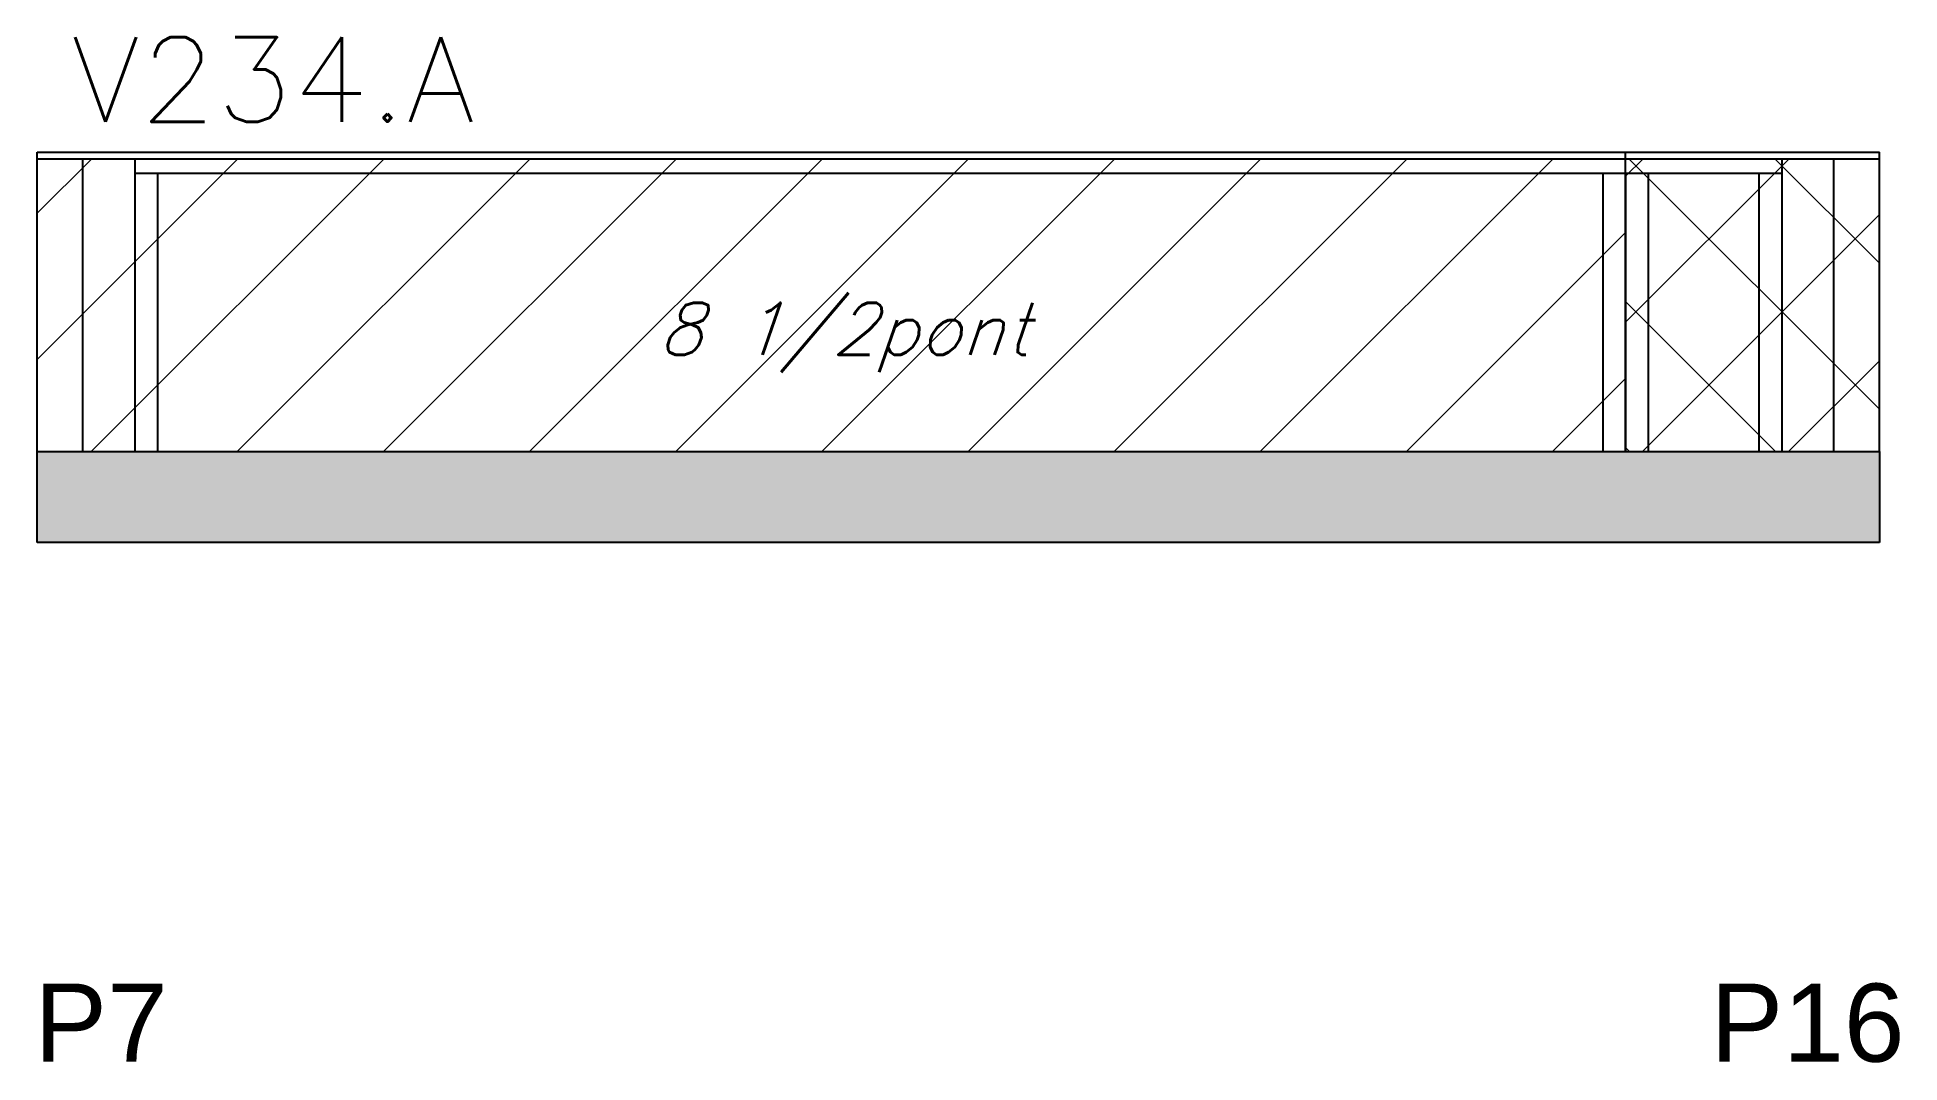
# Model space of a CAD drawing. Header units: millimetres. Extents: x 7588 to 7874, y 4179 to 4337.
import ezdxf

# ---------------------------------------------------------------- set-up
doc = ezdxf.new("R2010")
doc.units = ezdxf.units.MM
for name, color, linetype in [('5', 5, 'Continuous'), ('COTA', 241, 'Continuous'), ('Painéis', 200, 'Continuous'), ('SARR_2.2x7', 40, 'Continuous'), ('SARR_3.5x7', 81, 'Continuous'), ('texto', 7, 'Continuous')]:
    doc.layers.add(name, color=color, linetype=linetype)
doc.layers.add('REAPROVEITAMENTO', color=251, linetype='Continuous', lineweight=9)
doc.layers.add('Texto Seção', color=7, linetype='Continuous', lineweight=15)
doc.styles.add('REGUA-120', font='ROMANS.shx', dxfattribs={"height": 15})
doc.styles.add('Romans', font='romans.shx')
doc.styles.get("Standard").update_dxf_attribs({"font": 'arial.ttf'})

msp = doc.modelspace()

# ---------------------------------------------------------------- hatches: boundary and pattern name
at = {"layer": 'COTA', "linetype": 'ByBlock'}
h = msp.add_hatch(dxfattribs=at)
h.set_pattern_fill('AR-CONC', color=256, scale=0.03)
h.set_pattern_definition([(50, (-779.1843, -6642.369), (5.46554, -0.4781726), [0.5715, -6.2865]), (355, (-779.1843, -6642.369), (-1.0573026, 5.7317054), [0.4572, -5.0292175]), (100.451445, (-778.729, -6642.409), (4.4082374, 5.2535326), [0.4857003, -5.3427073]), (46.1842, (-779.1843, -6640.845), (8.1323712, -1.26127), [0.85725, -9.42975]), (96.63556, (-778.507, -6640.95), (7.122124, 7.4227837), [0.7285507, -8.014068]), (351.18415, (-779.184, -6640.845), (7.122124, 7.4227837), [0.685799, -7.543792]), (21, (-778.4223, -6641.226), (4.5484317, -3.067956), [0.5715, -6.2865]), (326, (-778.4223, -6641.226), (1.8540609, 5.525639), [0.4572, -5.0292]), (71.451445, (-778.0433, -6641.4816), (6.4024926, 2.457683), [0.4857003, -5.3426981]), (37.5, (-779.1843, -6642.369), (0.0926581, 2.53665117), [0, -4.96824, 0, -5.1054, 0, -5.04825]), (7.5, (-779.1843, -6642.369), (2.0045899, 3.00541724), [0, -2.91084, 0, -4.85394, 0, -1.92405]), (327.5, (-780.8836, -6642.369), (4.06771786, -0.17186232), [0, -1.905, 0, -5.9436, 0, -7.8867]), (317.5, (-781.6456, -6642.369), (4.4438754, 0.7627947), [0, -2.4765, 0, -3.94716, 0, -5.6007])])
h.paths.add_polyline_path([(7870.72, 4258.9), (7587.72, 4258.9), (7587.72, 4272.9), (7870.72, 4272.9)])
at = {"layer": 'REAPROVEITAMENTO'}
h = msp.add_hatch(dxfattribs=at)
h.set_pattern_fill('ANSI31', color=256, scale=5, style=0)
h.set_pattern_definition([(45, (2337.776, -10818.71), (-11.22532, 11.22532), [])])
h.paths.add_polyline_path([(7587.72, 4272.9), (7831.72, 4272.9), (7831.72, 4317.9), (7587.72, 4317.9)])
h = msp.add_hatch(dxfattribs=at)
h.set_pattern_fill('ANSI37', color=256, scale=5, style=0)
h.set_pattern_definition([(45, (2276.776, -10803.71), (-11.22532, 11.22532), []), (135, (2276.776, -10803.71), (-11.22532, -11.22532), [])])
h.paths.add_polyline_path([(7870.72, 4317.9), (7831.72, 4317.9), (7831.72, 4272.9), (7870.72, 4272.9)])

# ---------------------------------------------------------------- linework, layer by layer
at = {"layer": 'COTA', "linetype": 'ByBlock'}
for p, q in [((7587.72, 4258.9), (7587.72, 4272.9)), ((7870.72, 4272.9), (7870.72, 4258.9)), ((7870.72, 4258.9), (7587.72, 4258.9))]:
    msp.add_line(p, q, dxfattribs=at)
at = {"layer": 'Painéis', "linetype": 'ByBlock'}
for p, q in [((7587.72, 4317.9), (7870.72, 4317.9)), ((7587.72, 4272.9), (7587.72, 4317.9)), ((7831.72, 4272.9), (7831.72, 4317.9)), ((7870.72, 4272.9), (7870.72, 4317.9)), ((7587.72, 4272.9), (7870.72, 4272.9))]:
    msp.add_line(p, q, dxfattribs=at)
at = {"layer": 'SARR_2.2x7', "linetype": 'Continuous'}
for p, q in [((7587.72, 4318.9), (7831.72, 4318.9)), ((7587.72, 4317.9), (7587.72, 4318.9)), ((7594.72, 4272.9), (7594.72, 4317.9)), ((7831.72, 4318.9), (7870.72, 4318.9)), ((7831.72, 4317.9), (7831.72, 4318.9)), ((7863.72, 4272.9), (7863.72, 4317.9)), ((7870.72, 4317.9), (7870.72, 4318.9)), ((7602.72, 4315.7), (7831.72, 4315.7)), ((7831.72, 4315.7), (7855.72, 4315.7))]:
    msp.add_line(p, q, dxfattribs=at)
at = {"layer": 'SARR_3.5x7'}
for p, q in [((7602.72, 4317.9), (7602.72, 4272.9)), ((7855.72, 4317.9), (7855.72, 4272.9)), ((7606.22, 4315.7), (7606.22, 4272.9)), ((7828.22, 4315.7), (7828.22, 4272.9)), ((7831.72, 4315.7), (7831.72, 4272.9)), ((7835.22, 4315.7), (7835.22, 4272.9)), ((7852.22, 4315.7), (7852.22, 4272.9)), ((7602.72, 4272.9), (7606.22, 4272.9)), ((7828.22, 4272.9), (7831.72, 4272.9)), ((7831.72, 4272.9), (7835.22, 4272.9)), ((7852.22, 4272.9), (7855.72, 4272.9))]:
    msp.add_line(p, q, dxfattribs=at)

# ---------------------------------------------------------------- texts
at = {"layer": '5', "linetype": 'Continuous'}
for s, p in [('P7', (7587.26, 4179.1)), ('P16', (7844.76, 4179.1))]:
    msp.add_text(s, height=12, rotation=0, dxfattribs=at).set_placement(p)
at = {"layer": 'texto', "color": 2, "insert": (7711.65, 4290.44), "char_height": 8, "attachment_point": 5, "style": 'Romans'}
msp.add_mtext('{\\Q19;\\C256;8 1/2pont}', dxfattribs=at)
at = {"layer": 'Texto Seção', "style": 'REGUA-120', "width": 1.05}
msp.add_text('V234.A', height=13, dxfattribs=at).set_placement((7592.96, 4323.58))

doc.saveas('drawing.dxf')
